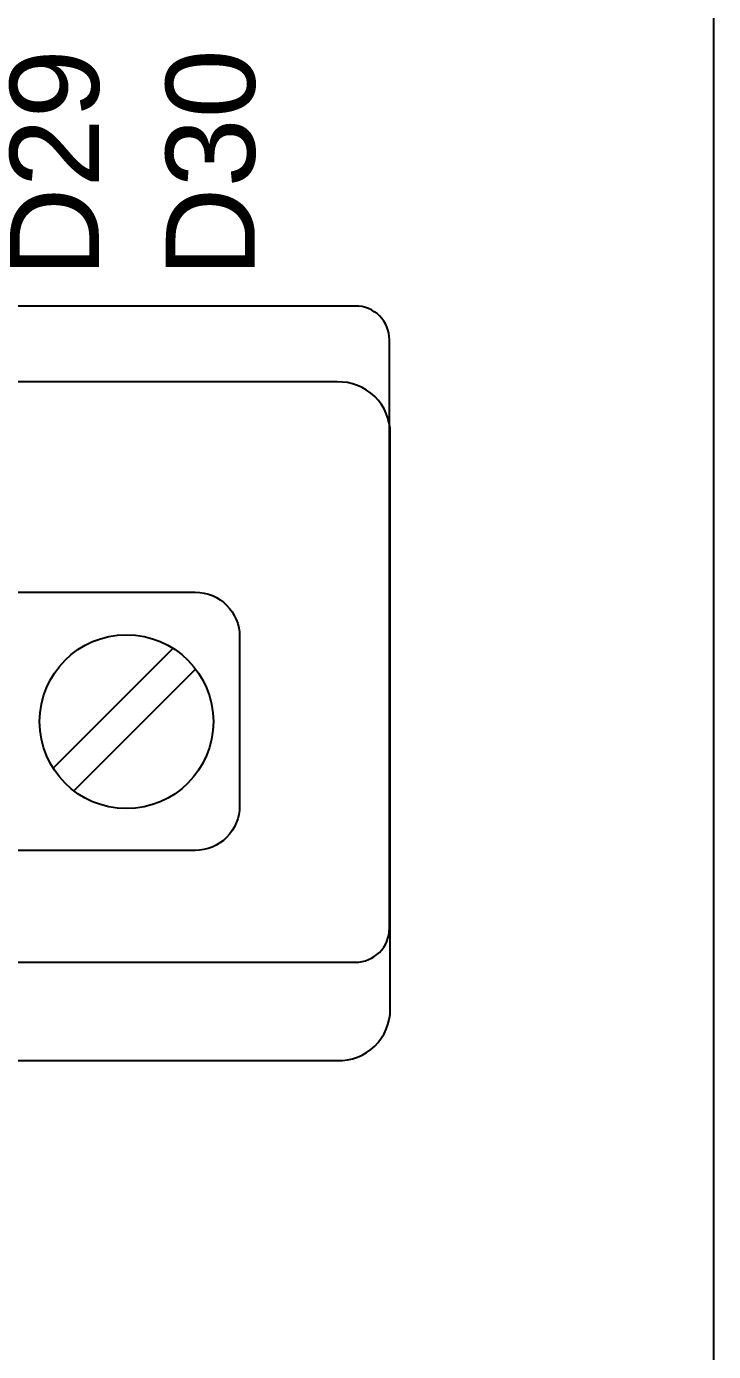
# Model space of a CAD drawing. Extents: x 0.3 to 23.7, y 0.2 to 17.5.
# Drawn here: x 22.394 to 23.001, y 3.187 to 4.358 of the extents above; entities that cross this region are included whole.
import ezdxf

# ---------------------------------------------------------------- set-up
doc = ezdxf.new("R2010")
doc.units = 0
doc.header["$MEASUREMENT"] = 0
for name, color, linetype in [('3_02__91___10__RTD_-_TC', 7, 'CONTINUOUS'), ('3_03__9X___10__RTD', 7, 'CONTINUOUS'), ('4_01__0-__EMPTY', 7, 'CONTINUOUS'), ('4_02__71___3__AVI__300_VAC', 7, 'CONTINUOUS'), ('4_04__C-___4__DI_-__3__DO_', 7, 'CONTINUOUS'), ('4_05__2X___8__DO__STANDARD', 7, 'CONTINUOUS'), ('4_06__2A___8__DO__STANDARD', 7, 'CONTINUOUS'), ('4_07__2B___8__DO__STANDARD', 7, 'CONTINUOUS'), ('4_08__2C___8__DO__STANDARD', 7, 'CONTINUOUS'), ('4_09__3-___8__DI', 7, 'CONTINUOUS'), ('4_10__5-___8__AI', 7, 'CONTINUOUS'), ('4_11__6-___4__AI_-__4__AO_', 7, 'CONTINUOUS'), ('4_12__D-___14__DI', 7, 'CONTINUOUS'), ('7_00_____DWG', 7, 'CONTINUOUS')]:
    doc.layers.add(name, color=color, linetype=linetype)
doc.styles.add('ARIAL', font='arial.ttf')

msp = doc.modelspace()

# ---------------------------------------------------------------- linework, layer by layer
at = {"layer": '4_01__0-__EMPTY'}
msp.add_lwpolyline([(21.0619, 3.531), (22.0271, 3.531, 0.414214), (22.057, 3.5608), (22.057, 3.576), (22.297, 3.576), (22.297, 3.5608, 0.414214), (22.3269, 3.531), (22.6846, 3.531, 0.414973), (22.7145, 3.5608), (22.7145, 4.0811, 0.414973), (22.6846, 4.111), (22.3269, 4.111, 0.414214), (22.297, 4.0811), (22.297, 4.066), (22.057, 4.066), (22.057, 4.0811, 0.414214), (22.0271, 4.111), (21.0619, 4.111, 0.414214)], format="xyb", dxfattribs=at)
at = {"layer": '4_02__71___3__AVI__300_VAC'}
msp.add_lwpolyline([(21.03, 3.444), (22.0369, 3.444), (22.0369, 3.444), (22.0369, 3.5082), (22.2912, 3.5082), (22.2912, 3.444), (22.6685, 3.444, 0.423291), (22.7153, 3.4894), (22.7153, 3.9984), (22.7153, 3.9984, 0.423291), (22.6685, 4.0439), (22.2912, 4.0439), (22.2912, 3.9796), (22.0369, 3.9796), (22.0369, 4.0439), (22.0369, 4.0439), (21.03, 4.0439)], format="xyb", dxfattribs=at)
at = {"layer": '4_04__C-___4__DI_-__3__DO_'}
msp.add_lwpolyline([(22.3822, 3.8581), (22.5429, 3.8581, -0.414169), (22.5822, 3.8187), (22.5822, 3.6691, -0.414258), (22.5429, 3.6298), (22.3822, 3.6298)], format="xyb", dxfattribs=at)
for points in [[(22.4174, 3.7026), (22.5233, 3.8085)], [(22.4357, 3.6825), (22.5433, 3.7901)]]:
    msp.add_lwpolyline(points, dxfattribs=at)
msp.add_circle((22.4822, 3.7436), 0.0768, dxfattribs=at)
at = {"layer": '4_05__2X___8__DO__STANDARD'}
msp.add_lwpolyline([(22.3822, 3.8581), (22.5429, 3.8581, -0.414169), (22.5822, 3.8187), (22.5822, 3.6691, -0.414258), (22.5429, 3.6298), (22.3822, 3.6298)], format="xyb", dxfattribs=at)
for points in [[(22.4174, 3.7026), (22.5233, 3.8085)], [(22.4357, 3.6825), (22.5433, 3.7901)]]:
    msp.add_lwpolyline(points, dxfattribs=at)
msp.add_circle((22.4822, 3.7436), 0.0768, dxfattribs=at)
at = {"layer": '4_06__2A___8__DO__STANDARD'}
msp.add_lwpolyline([(22.3822, 3.8581), (22.5429, 3.8581, -0.414169), (22.5822, 3.8187), (22.5822, 3.6691, -0.414258), (22.5429, 3.6298), (22.3822, 3.6298)], format="xyb", dxfattribs=at)
for points in [[(22.4174, 3.7026), (22.5233, 3.8085)], [(22.4357, 3.6825), (22.5433, 3.7901)]]:
    msp.add_lwpolyline(points, dxfattribs=at)
msp.add_circle((22.4822, 3.7436), 0.0768, dxfattribs=at)
at = {"layer": '4_07__2B___8__DO__STANDARD'}
msp.add_lwpolyline([(22.3822, 3.8581), (22.5429, 3.8581, -0.414169), (22.5822, 3.8187), (22.5822, 3.6691, -0.414258), (22.5429, 3.6298), (22.3822, 3.6298)], format="xyb", dxfattribs=at)
for points in [[(22.4174, 3.7026), (22.5233, 3.8085)], [(22.4357, 3.6825), (22.5433, 3.7901)]]:
    msp.add_lwpolyline(points, dxfattribs=at)
msp.add_circle((22.4822, 3.7436), 0.0768, dxfattribs=at)
at = {"layer": '4_08__2C___8__DO__STANDARD'}
msp.add_lwpolyline([(22.3822, 3.8581), (22.5429, 3.8581, -0.414169), (22.5822, 3.8187), (22.5822, 3.6691, -0.414258), (22.5429, 3.6298), (22.3822, 3.6298)], format="xyb", dxfattribs=at)
for points in [[(22.4174, 3.7026), (22.5233, 3.8085)], [(22.4357, 3.6825), (22.5433, 3.7901)]]:
    msp.add_lwpolyline(points, dxfattribs=at)
msp.add_circle((22.4822, 3.7436), 0.0768, dxfattribs=at)
at = {"layer": '4_09__3-___8__DI'}
msp.add_lwpolyline([(22.3822, 3.8581), (22.5429, 3.8581, -0.414169), (22.5822, 3.8187), (22.5822, 3.6691, -0.414258), (22.5429, 3.6298), (22.3822, 3.6298)], format="xyb", dxfattribs=at)
for points in [[(22.4174, 3.7026), (22.5233, 3.8085)], [(22.4357, 3.6825), (22.5433, 3.7901)]]:
    msp.add_lwpolyline(points, dxfattribs=at)
msp.add_circle((22.4822, 3.7436), 0.0768, dxfattribs=at)
at = {"layer": '4_10__5-___8__AI'}
msp.add_lwpolyline([(22.3822, 3.8581), (22.5429, 3.8581, -0.414169), (22.5822, 3.8187), (22.5822, 3.6691, -0.414258), (22.5429, 3.6298), (22.3822, 3.6298)], format="xyb", dxfattribs=at)
for points in [[(22.4174, 3.7026), (22.5233, 3.8085)], [(22.4357, 3.6825), (22.5433, 3.7901)]]:
    msp.add_lwpolyline(points, dxfattribs=at)
msp.add_circle((22.4822, 3.7436), 0.0768, dxfattribs=at)
at = {"layer": '4_11__6-___4__AI_-__4__AO_'}
msp.add_lwpolyline([(22.3822, 3.8581), (22.5429, 3.8581, -0.414169), (22.5822, 3.8187), (22.5822, 3.6691, -0.414258), (22.5429, 3.6298), (22.3822, 3.6298)], format="xyb", dxfattribs=at)
for points in [[(22.4174, 3.7026), (22.5233, 3.8085)], [(22.4357, 3.6825), (22.5433, 3.7901)]]:
    msp.add_lwpolyline(points, dxfattribs=at)
msp.add_circle((22.4822, 3.7436), 0.0768, dxfattribs=at)
at = {"layer": '4_12__D-___14__DI'}
msp.add_lwpolyline([(22.3822, 3.8581), (22.5429, 3.8581, -0.414169), (22.5822, 3.8187), (22.5822, 3.6691, -0.414258), (22.5429, 3.6298), (22.3822, 3.6298)], format="xyb", dxfattribs=at)
for points in [[(22.4174, 3.7026), (22.5233, 3.8085)], [(22.4357, 3.6825), (22.5433, 3.7901)]]:
    msp.add_lwpolyline(points, dxfattribs=at)
msp.add_circle((22.4822, 3.7436), 0.0768, dxfattribs=at)
at = {"layer": '7_00_____DWG'}
msp.add_lwpolyline([(17.9712, 8.8523), (22.6369, 8.8523, -0.414214), (22.7159, 8.7733), (22.7159, 8.6463, 0.414214), (22.7949, 8.5673), (22.9219, 8.5673, -0.414214), (23.0009, 8.4883), (23.0009, 1.9328, -0.414214), (22.9219, 1.8538), (22.7949, 1.8538, 0.414214), (22.7159, 1.7748), (22.7159, 1.6478, -0.414214), (22.6369, 1.5688), (17.9712, 1.5688, -0.414214), (17.8922, 1.6478), (17.8922, 1.7748, 0.414214), (17.8132, 1.8538), (17.6862, 1.8538, -0.414214), (17.6072, 1.9328), (17.6072, 8.4883, -0.414214), (17.6862, 8.5673), (17.8132, 8.5673, 0.414214), (17.8922, 8.6463), (17.8922, 8.7733, -0.414214)], format="xyb", close=True, dxfattribs=at)

# ---------------------------------------------------------------- texts
at = {"layer": '3_02__91___10__RTD_-_TC', "style": 'ARIAL'}
for s, p in [('D30', (22.5956, 4.1364)), ('D29', (22.4578, 4.1364))]:
    msp.add_text(s, height=0.07867, rotation=90, dxfattribs=at).set_placement(p)
at = {"layer": '3_03__9X___10__RTD', "style": 'ARIAL'}
for s, p in [('D30', (22.5956, 4.1364)), ('D29', (22.4578, 4.1364))]:
    msp.add_text(s, height=0.07867, rotation=90, dxfattribs=at).set_placement(p)

doc.saveas('drawing.dxf')
